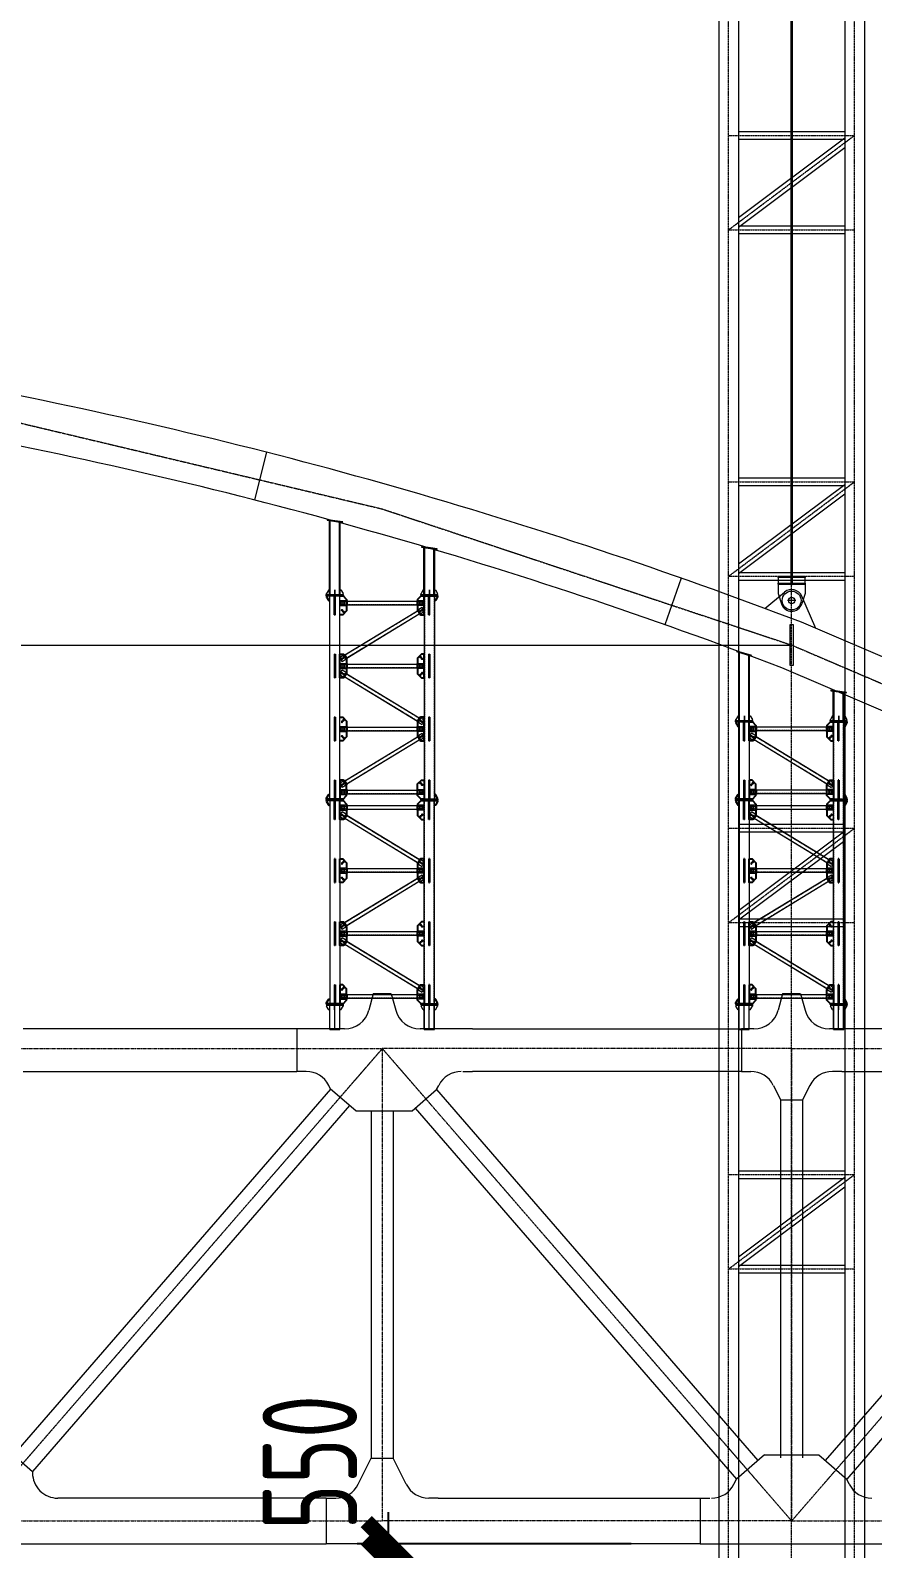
# Model space of a CAD drawing. Extents: x -2876908 to 633791, y -1383861 to 872234.
# Drawn here: x -725996 to -699248, y 749014 to 797226 of the extents above; entities that cross this region are included whole.
import ezdxf

# ---------------------------------------------------------------- set-up
doc = ezdxf.new("R2010")
doc.units = 0
doc.header["$LTSCALE"] = 5
doc.header["$MEASUREMENT"] = 0
for name, pattern in [('ACAD_ISO10W100', [18, 12, -3, 0, -3]), ('CENTER', [2, 1.25, -0.25, 0.25, -0.25]), ('DASHED', [0.75, 0.5, -0.25])]:
    doc.linetypes.add(name, pattern=pattern)
doc.layers.get('0').update_dxf_attribs({"linetype": 'CONTINUOUS', "lineweight": 25})
doc.layers.get('DEFPOINTS').update_dxf_attribs({"color": 35, "linetype": 'CONTINUOUS', "lineweight": 13})
for name, color, linetype, lineweight in [('2细实线', 5, 'CONTINUOUS', 18), ('3中心线', 6, 'CENTER', 18), ('5标注', 3, 'CONTINUOUS', 15), ('7边界线', 8, 'CONTINUOUS', 15), ('8轮廓线', 4, 'CONTINUOUS', 15), ('DIM', 3, 'CONTINUOUS', 0), ('STGJ_BOLT_THIN', 9, 'CONTINUOUS', 0), ('STXT_XG_END_THIN', 2, 'CONTINUOUS', 0), ('STXT_XG_THIN', 2, 'CONTINUOUS', 0), ('STXT_XG_TNDSH', 6, 'DASHED', 0)]:
    doc.layers.add(name, color=color, linetype=linetype, lineweight=lineweight)
doc.layers.add('M_Prof', color=2, linetype='CONTINUOUS')
doc.layers.add('M_Profx', color=2, linetype='CONTINUOUS')
doc.styles.add('TSSD_Dimension', font='tssdeng.shx', dxfattribs={"width": 0.7, "bigfont": 'hztxt.shx'})
doc.dimstyles.new('TSSD_100_100', dxfattribs={"dimtxt": 300, "dimasz": 100, "dimexe": 100, "dimexo": 250, "dimgap": 100, "dimtad": 1, "dimdec": 0, "dimzin": 0, "dimdsep": 46, "dimtxsty": 'TSSD_Dimension', "dimblk": 'ARCHTICK', "dimblk1": 'ARCHTICK', "dimblk2": 'ARCHTICK', "dimcen": 0, "dimdle": 100, "dimclrt": 7, "dimadec": 0, "dimazin": 0, "dimtfac": 1, "dimtdec": 0, "dimtix": 1, "dimtmove": 2, "dimatfit": 3, "dimfxl": 1, "dimtolj": 1, "dimtzin": 0, "dimarcsym": 0})

# ---------------------------------------------------------------- blocks, each defined once
blk = doc.blocks.new('f234w2')
at = {"layer": '3中心线'}
for p, q in [((-40296, 1526), (-53296, -13474)), ((-53296, 1526), (-40296, 1526)), ((-40296, 1526), (-27296, -13474)), ((-27296, 1526), (-40296, 1526)), ((-40296, 1526), (-40296, -13474)), ((-14296, 1526), (-27296, -13474)), ((-27296, 1526), (-14296, 1526)), ((-27296, 1526), (-27296, -13474)), ((-53296, -13474), (-40296, -13474)), ((-27296, -13474), (-40296, -13474)), ((-27296, -13474), (-14296, -13474))]:
    blk.add_line(p, q, dxfattribs=at)
at = {"layer": '7边界线'}
for p, q in [((-40581, 3265), (-40723, 2741)), ((-40012, 3265), (-40581, 3265)), ((-40012, 3265), (-39870, 2741)), ((-27581, 3265), (-27723, 2741)), ((-27012, 3265), (-27581, 3265)), ((-27012, 3265), (-26870, 2741)), ((-43011, 2150), (-51700, 2150)), ((-41495, 2150), (-43011, 2150)), ((-43011, 2150), (-43011, 800)), ((-37434, 2150), (-39098, 2150)), ((-37434, 2150), (-28893, 2150)), ((-28495, 2150), (-28893, 2150)), ((-28893, 2150), (-28893, 800)), ((-25700, 2150), (-26098, 2150)), ((-17159, 2150), (-25700, 2150)), ((-51700, 800), (-43011, 800)), ((-42711, 800), (-43011, 800)), ((-37734, 800), (-37434, 800)), ((-28893, 800), (-37434, 800)), ((-28893, 800), (-28593, 800)), ((-25700, 800), (-26000, 800)), ((-25700, 800), (-17159, 800)), ((-41938, 242), (-52008, -11376)), ((-41938, 242), (-41996, 358)), ((-41140, -449), (-41938, 242)), ((-39344, -449), (-38571, 222)), ((-38571, 222), (-38503, 358)), ((-38571, 222), (-28365, -11554)), ((-27877, 358), (-27646, -104)), ((-26716, 358), (-26946, -104)), ((-16022, 222), (-26228, -11554)), ((-41334, -281), (-51403, -11900)), ((-41140, -449), (-39344, -449)), ((-40646, -449), (-40646, -11481)), ((-39946, -449), (-39946, -11481)), ((-39251, -368), (-29045, -12143)), ((-27646, -104), (-27646, -11473)), ((-27646, -104), (-26946, -104)), ((-26946, -104), (-26946, -11473)), ((-15342, -368), (-25548, -12143)), ((-52008, -11376), (-51403, -11900)), ((-41060, -12308), (-40646, -11481)), ((-40646, -11481), (-39946, -11481)), ((-39533, -12308), (-39946, -11481)), ((-28160, -11376), (-29045, -12143)), ((-28160, -11376), (-26433, -11376)), ((-26433, -11376), (-25548, -12143)), ((-51403, -11900), (-51403, -11950)), ((-29127, -12308), (-29045, -12143)), ((-25466, -12308), (-25548, -12143)), ((-50303, -12750), (-50603, -12750)), ((-42075, -12750), (-50303, -12750)), ((-42075, -12750), (-41775, -12750)), ((-42075, -12750), (-42075, -14198)), ((-38518, -12750), (-38818, -12750)), ((-38518, -12750), (-30196, -12750)), ((-30196, -12750), (-29896, -12750)), ((-30196, -12750), (-30196, -14198)), ((-56290, -14198), (-42075, -14198)), ((-30196, -14198), (-42075, -14198)), ((-30196, -14198), (-16075, -14198))]:
    blk.add_line(p, q, dxfattribs=at)
for centre, start, end in [((-41495, 2950), 270, 344.8249), ((-39098, 2950), 195.1751, 270), ((-28495, 2950), 270, 344.8249), ((-26098, 2950), 195.1751, 270), ((-42711, 0), 26.5651, 90), ((-37787, 0), 90, 153.4349), ((-28593, 0), 26.5651, 90), ((-26000, 0), 90, 153.4349), ((-50603, -11950), 180, 270.0017), ((-41775, -11950), 270, 333.4349), ((-38818, -11950), 206.5651, 270), ((-29843, -11950), 270, 333.4349), ((-24750, -11950), 206.5651, 270)]:
    blk.add_arc(centre, 800, start, end, dxfattribs=at)
blk = doc.blocks.new('立面图')
at = {"layer": '3中心线'}
blk.add_lwpolyline([(-179581, 934), (-170127, 5872), (-157127, 11428), (-144127, 15749), (-131127, 18835), (-118127, 20687), (-105127, 21305), (-92127, 20687), (-79127, 18835), (-66127, 15749), (-53127, 11428), (-40127, 5872), (-30673, 934)], dxfattribs=at)
at = {"layer": '7边界线', "ltscale": 0.1}
for p, q in [((-69798, 17548), (-70186, 16035)), ((-56633, 13551), (-57155, 12074)), ((-39789, 6583), (-52817, 12150)), ((-40436, 5150), (-53436, 10705))]:
    blk.add_line(p, q, dxfattribs=at)
for centre, radius, start, end in [((-108395, -133281), 155689, 69.08517, 79.10948), ((-108017, -131849), 152646, 69.04906, 79.14596)]:
    blk.add_arc(centre, radius, start, end, dxfattribs=at)
at = {"layer": '5标注'}
blk.add_blockref('f234w2', (-25830, -2913), dxfattribs=at)
blk = doc.blocks.new('63.5m')
at = {"layer": '3中心线', "ltscale": 0.05}
for p, q in [((-3685, -21653), (-3685, 37916)), ((-1685, -20396), (-1685, 37916)), ((315, -21653), (315, 37916)), ((-3685, 24877), (315, 24877)), ((-3685, 21877), (315, 24877)), ((-3685, 21877), (315, 21877)), ((-3685, 13877), (315, 13877)), ((-3685, 10877), (315, 13877)), ((-3685, 10877), (315, 10877)), ((-3685, 2877), (315, 2877)), ((-3685, -123), (315, 2877)), ((-3685, -123), (315, -123)), ((-3685, -11122), (315, -8123)), ((-3685, -8123), (315, -8123)), ((-3685, -11122), (315, -11122))]:
    blk.add_line(p, q, dxfattribs=at)
at = {"layer": '8轮廓线'}
for p, q in [((-4000, 37836), (-4000, -20396)), ((-3370, 37836), (-3370, -20396)), ((0, 37836), (0, -20396)), ((630, 37836), (630, -20396))]:
    blk.add_line(p, q, dxfattribs=at)
at = {"layer": '8轮廓线', "ltscale": 0.05}
for p, q in [((-3370, 25000), (0, 25000)), ((-3370, 22267), (0, 24794)), ((-3370, 24755), (0, 24755)), ((-3370, 21961), (0, 24488)), ((-3370, 22000), (0, 22000)), ((-3370, 21755), (0, 21755)), ((-3370, 14000), (0, 14000)), ((-3370, 11267), (0, 13794)), ((-3370, 13755), (0, 13755)), ((-3370, 10961), (0, 13488)), ((-3370, 11000), (0, 11000)), ((-3370, 10755), (0, 10755)), ((-3370, 3000), (0, 3000)), ((-3370, 267), (0, 2794)), ((-3370, 2755), (0, 2755)), ((-3370, -39), (0, 2488)), ((-3370, 0), (0, 0)), ((-3370, -245), (0, -245)), ((-3370, -8000), (0, -8000)), ((-3370, -10733), (0, -8206)), ((-3370, -8245), (0, -8245)), ((-3370, -11039), (0, -8512)), ((-3370, -11000), (0, -11000)), ((-3370, -11245), (0, -11245))]:
    blk.add_line(p, q, dxfattribs=at)
blk = doc.blocks.new('孔')
blk.add_circle((22022, 20887), 13.3)
at = {"layer": 'STGJ_BOLT_THIN'}
for p, q in [((21992, 20887), (22052, 20887)), ((22022, 20917), (22022, 20857))]:
    blk.add_line(p, q, dxfattribs=at)
blk = doc.blocks.new('6.5M11')
at = {"color": 5}
for p, q in [((128499, 27955), (128499, 28558)), ((128519, 27955), (128519, 28558)), ((128519, 27955), (128499, 27955)), ((128499, 24701), (128499, 23955)), ((128499, 24701), (128519, 24701)), ((128519, 24701), (128519, 23955)), ((128519, 23955), (128499, 23955))]:
    blk.add_line(p, q, dxfattribs=at)
for p, q in [((128499, 28377), (128519, 28377)), ((128499, 28350), (128519, 28350)), ((128499, 28307), (128519, 28307)), ((128499, 28280), (128519, 28280)), ((128499, 28114), (128519, 28114)), ((128499, 28088), (128519, 28088)), ((128499, 28078), (128519, 28078)), ((128499, 28051), (128519, 28051)), ((128499, 26605), (128519, 26605)), ((128499, 26579), (128519, 26579)), ((128499, 26569), (128519, 26569)), ((128499, 26543), (128519, 26543)), ((128499, 26377), (128519, 26377)), ((128499, 26350), (128519, 26350)), ((128499, 26307), (128519, 26307)), ((128499, 26280), (128519, 26280)), ((128499, 26101), (128519, 26101)), ((128499, 26065), (128519, 26065)), ((128519, 24605), (128499, 24605)), ((128519, 24579), (128499, 24579)), ((128519, 24569), (128499, 24569)), ((128519, 24543), (128499, 24543)), ((128519, 24377), (128499, 24377)), ((128519, 24350), (128499, 24350)), ((128519, 24307), (128499, 24307)), ((128519, 24280), (128499, 24280)), ((128519, 24101), (128499, 24101)), ((128519, 24065), (128499, 24065)), ((128519, 22605), (128499, 22605)), ((128519, 22579), (128499, 22579)), ((128519, 22569), (128499, 22569)), ((128519, 22543), (128499, 22543)), ((128519, 22377), (128499, 22377)), ((128519, 22350), (128499, 22350)), ((128519, 22307), (128499, 22307)), ((128519, 22280), (128499, 22280))]:
    blk.add_line(p, q)
at = {"color": 241}
for p, q in [((128499, 26701), (128499, 25955)), ((128519, 26701), (128499, 26701)), ((128519, 26701), (128519, 25955)), ((128499, 25955), (128519, 25955)), ((128499, 22701), (128499, 22093)), ((128499, 22701), (128519, 22701)), ((128519, 22701), (128519, 22093))]:
    blk.add_line(p, q, dxfattribs=at)
at = {"color": 6}
for points in [[(128247, 28578), (128772, 28578), (128772, 28558), (128247, 28558)], [(128247, 22078), (128772, 22078), (128772, 22098), (128247, 22098)]]:
    blk.add_lwpolyline(points, close=True, dxfattribs=at)
for points in [[(128247, 28558), (128247, 28528), (128317, 28408), (128347, 28408)], [(128247, 28558), (128247, 28528), (128317, 28408), (128347, 28408)], [(128247, 22098), (128247, 22128), (128317, 22248), (128347, 22248)], [(128247, 22098), (128247, 22128), (128317, 22248), (128347, 22248)]]:
    blk.add_lwpolyline(points, dxfattribs=at)
at = {"color": 241}
for points in [[(128672, 28558), (128772, 28558), (128882, 28438), (128882, 28109), (128789, 27955), (128672, 27955), (128672, 28558)], [(128672, 24701), (128789, 24701), (128882, 24548), (128882, 24109), (128789, 23955), (128672, 23955), (128672, 24701)]]:
    blk.add_lwpolyline(points, dxfattribs=at)
at = {"color": 5}
for points in [[(128672, 26701), (128761, 26701), (128882, 26580), (128882, 26077), (128761, 25955), (128672, 25955), (128672, 26701)], [(128672, 22701), (128672, 22098), (128772, 22098), (128882, 22218), (128882, 22580), (128761, 22701), (128672, 22701)]]:
    blk.add_lwpolyline(points, dxfattribs=at)
at = {"layer": 'STXT_XG_END_THIN'}
for p, q in [((128347, 28558), (128672, 28558)), ((128347, 22098), (128672, 22098))]:
    blk.add_line(p, q, dxfattribs=at)
at = {"layer": 'STXT_XG_THIN', "color": 2}
for p, q in [((128347, 28558), (128347, 22098)), ((128672, 28558), (128672, 22098))]:
    blk.add_line(p, q, dxfattribs=at)
at = {"layer": 'STXT_XG_TNDSH', "color": 2}
for p, q in [((128355, 28558), (128355, 22098)), ((128664, 28558), (128664, 22098))]:
    blk.add_line(p, q, dxfattribs=at)
for p in [(106715, 7476), (106715, 7406), (106715, 7213), (106775, 7177), (106785, 7476), (106785, 7406), (106715, 5476), (106715, 5406), (106715, 5213), (106765, 5164), (106785, 5476), (106785, 5406), (106715, 3476), (106715, 3406), (106715, 3213), (106785, 3476), (106785, 3406), (106775, 3177)]:
    blk.add_blockref('孔', p)
at = {"xscale": -1, "rotation": 180}
for p in [(106715, 47443), (106765, 47493), (106715, 47251), (106715, 47181), (106785, 47251), (106785, 47181), (106775, 45480), (106715, 45443), (106715, 43443), (106715, 43251), (106715, 43181), (106765, 43493), (106785, 43251), (106785, 43181)]:
    blk.add_blockref('孔', p, dxfattribs=at)
blk = doc.blocks.new('6.5M222')
at = {"color": 241}
for p, q in [((130499, 27955), (130499, 28558)), ((130519, 27955), (130519, 28558)), ((130519, 27955), (130499, 27955)), ((130499, 24701), (130499, 23955)), ((130499, 24701), (130519, 24701)), ((130519, 24701), (130519, 23955)), ((130519, 23955), (130499, 23955))]:
    blk.add_line(p, q, dxfattribs=at)
for p, q in [((130499, 28377), (130519, 28377)), ((130499, 28350), (130519, 28350)), ((130499, 28307), (130519, 28307)), ((130499, 28280), (130519, 28280)), ((130499, 28114), (130519, 28114)), ((130499, 28088), (130519, 28088)), ((130499, 28078), (130519, 28078)), ((130499, 28051), (130519, 28051)), ((130499, 26605), (130519, 26605)), ((130499, 26579), (130519, 26579)), ((130499, 26569), (130519, 26569)), ((130499, 26543), (130519, 26543)), ((130499, 26377), (130519, 26377)), ((130499, 26350), (130519, 26350)), ((130499, 26307), (130519, 26307)), ((130499, 26280), (130519, 26280)), ((130499, 26101), (130519, 26101)), ((130499, 26065), (130519, 26065)), ((130519, 24605), (130499, 24605)), ((130519, 24579), (130499, 24579)), ((130519, 24569), (130499, 24569)), ((130519, 24543), (130499, 24543)), ((130519, 24377), (130499, 24377)), ((130519, 24350), (130499, 24350)), ((130519, 24307), (130499, 24307)), ((130519, 24280), (130499, 24280)), ((130519, 24101), (130499, 24101)), ((130519, 24065), (130499, 24065)), ((130499, 22605), (130519, 22605)), ((130499, 22579), (130519, 22579)), ((130499, 22569), (130519, 22569)), ((130499, 22543), (130519, 22543)), ((130499, 22377), (130519, 22377)), ((130499, 22350), (130519, 22350)), ((130499, 22307), (130519, 22307)), ((130499, 22280), (130519, 22280))]:
    blk.add_line(p, q)
at = {"color": 5}
for p, q in [((130499, 26701), (130499, 25955)), ((130519, 26701), (130499, 26701)), ((130519, 26701), (130519, 25955)), ((130499, 25955), (130519, 25955)), ((130499, 22701), (130499, 22098)), ((130519, 22701), (130499, 22701)), ((130519, 22701), (130519, 22098))]:
    blk.add_line(p, q, dxfattribs=at)
for points in [[(130347, 28558), (130247, 28558), (130137, 28438), (130137, 28077), (130258, 27955), (130347, 27955)], [(130347, 24701), (130258, 24701), (130137, 24580), (130137, 24077), (130258, 23955), (130347, 23955)]]:
    blk.add_lwpolyline(points, dxfattribs=at)
at = {"color": 6}
for points in [[(130772, 28578), (130247, 28578), (130247, 28558), (130772, 28558)], [(130772, 22078), (130247, 22078), (130247, 22098), (130772, 22098)]]:
    blk.add_lwpolyline(points, close=True, dxfattribs=at)
for points in [[(130772, 28558), (130772, 28528), (130702, 28408), (130672, 28408)], [(130772, 28558), (130772, 28528), (130702, 28408), (130672, 28408)], [(130772, 22098), (130772, 22128), (130702, 22248), (130672, 22248)], [(130772, 22098), (130772, 22128), (130702, 22248), (130672, 22248)]]:
    blk.add_lwpolyline(points, dxfattribs=at)
at = {"color": 241}
for points in [[(130347, 26701), (130230, 26701), (130137, 26548), (130137, 26109), (130230, 25955), (130347, 25955), (130347, 26701)], [(130347, 22701), (130347, 22098), (130247, 22098), (130137, 22218), (130137, 22548), (130230, 22701), (130347, 22701)]]:
    blk.add_lwpolyline(points, dxfattribs=at)
at = {"layer": 'STXT_XG_END_THIN'}
for p, q in [((130672, 28558), (130347, 28558)), ((130672, 22098), (130347, 22098))]:
    blk.add_line(p, q, dxfattribs=at)
at = {"layer": 'STXT_XG_THIN', "color": 2}
for p, q in [((130347, 22098), (130347, 28558)), ((130672, 22098), (130672, 28558))]:
    blk.add_line(p, q, dxfattribs=at)
at = {"layer": 'STXT_XG_TNDSH', "color": 2}
for p, q in [((130355, 22098), (130355, 28558)), ((130664, 22098), (130664, 28558))]:
    blk.add_line(p, q, dxfattribs=at)
at = {"xscale": -1}
for p in [(152234, 7476), (152234, 7406), (152254, 7164), (152304, 7476), (152304, 7406), (152304, 7213), (152234, 5476), (152234, 5406), (152244, 5177), (152304, 5476), (152304, 5406), (152304, 5213), (152234, 3476), (152234, 3406), (152304, 3476), (152304, 3406), (152304, 3213), (152254, 3164)]:
    blk.add_blockref('孔', p, dxfattribs=at)
at = {"rotation": 180}
for p in [(152244, 47480), (152304, 47443), (152254, 45493), (152304, 45443), (152234, 43251), (152234, 43181), (152244, 43480), (152304, 43443), (152304, 43251), (152304, 43181)]:
    blk.add_blockref('孔', p, dxfattribs=at)
blk = doc.blocks.new('sahdlfhaskfhkjs')
at = {"layer": 'STXT_XG_END_THIN', "color": 3}
for p, q in [((11556664, 547825), (11556664, 547665)), ((11559299, 547665), (11559299, 547825)), ((11556664, 547665), (11556874, 547665)), ((11556664, 545825), (11556664, 545665)), ((11559299, 545665), (11559299, 545825)), ((11556664, 545665), (11556874, 545665)), ((11556664, 543825), (11556664, 543665)), ((11556664, 543665), (11556874, 543665)), ((11559299, 543665), (11559299, 543825)), ((11556664, 541825), (11556664, 541665)), ((11556664, 541665), (11556874, 541665)), ((11559299, 541665), (11559299, 541825))]:
    blk.add_line(p, q, dxfattribs=at)
at = {"layer": 'STXT_XG_THIN', "color": 3}
for p, q in [((11556874, 547825), (11556664, 547825)), ((11556864, 547825), (11556864, 547665)), ((11556874, 547825), (11556874, 547665)), ((11559089, 547802), (11556874, 547802)), ((11559089, 547825), (11559089, 547665)), ((11559299, 547825), (11559089, 547825)), ((11559099, 547825), (11559099, 547665)), ((11559089, 547688), (11556874, 547688)), ((11559299, 547665), (11559089, 547665)), ((11556874, 545825), (11556664, 545825)), ((11556864, 545825), (11556864, 545665)), ((11556874, 545825), (11556874, 545665)), ((11559089, 545802), (11556874, 545802)), ((11559089, 545825), (11559089, 545665)), ((11559299, 545825), (11559089, 545825)), ((11559099, 545825), (11559099, 545665)), ((11559089, 545688), (11556874, 545688)), ((11559299, 545665), (11559089, 545665)), ((11556874, 543825), (11556664, 543825)), ((11556864, 543825), (11556864, 543665)), ((11556874, 543825), (11556874, 543665)), ((11559089, 543802), (11556874, 543802)), ((11559089, 543688), (11556874, 543688)), ((11559089, 543825), (11559089, 543665)), ((11559299, 543825), (11559089, 543825)), ((11559299, 543665), (11559089, 543665)), ((11559099, 543825), (11559099, 543665)), ((11556874, 541825), (11556664, 541825)), ((11556864, 541825), (11556864, 541665)), ((11556874, 541825), (11556874, 541665)), ((11559089, 541802), (11556874, 541802)), ((11559089, 541688), (11556874, 541688)), ((11559089, 541825), (11559089, 541665)), ((11559299, 541825), (11559089, 541825)), ((11559299, 541665), (11559089, 541665)), ((11559099, 541825), (11559099, 541665))]:
    blk.add_line(p, q, dxfattribs=at)
at = {"layer": 'STXT_XG_THIN', "color": 241}
for p, q in [((11556664, 547530), (11556712, 547609)), ((11556664, 547530), (11556664, 547451)), ((11556664, 547451), (11556787, 547377)), ((11556870, 547513), (11556712, 547609)), ((11556862, 547519), (11556779, 547382)), ((11556870, 547513), (11556787, 547377)), ((11559105, 545997), (11556799, 547396)), ((11559164, 546094), (11556858, 547494)), ((11559176, 546114), (11559093, 545977)), ((11559093, 545977), (11559251, 545881)), ((11559184, 546108), (11559101, 545972)), ((11559299, 546039), (11559176, 546114)), ((11559299, 545960), (11559251, 545881)), ((11559299, 545960), (11559299, 546039)), ((11559105, 545494), (11556799, 544094)), ((11559164, 545396), (11556858, 543997)), ((11559093, 545513), (11559251, 545609)), ((11559176, 545377), (11559093, 545513)), ((11559184, 545382), (11559101, 545519)), ((11559299, 545451), (11559176, 545377)), ((11559299, 545530), (11559251, 545609)), ((11559299, 545530), (11559299, 545451)), ((11556664, 544039), (11556787, 544114)), ((11556664, 543960), (11556664, 544039)), ((11556664, 543960), (11556712, 543881)), ((11556870, 543977), (11556712, 543881)), ((11556862, 543972), (11556779, 544108)), ((11556870, 543977), (11556787, 544114)), ((11556664, 543530), (11556712, 543609)), ((11556664, 543530), (11556664, 543451)), ((11556664, 543451), (11556787, 543377)), ((11556870, 543513), (11556712, 543609)), ((11556862, 543519), (11556779, 543382)), ((11556870, 543513), (11556787, 543377)), ((11559105, 541997), (11556799, 543396)), ((11559164, 542094), (11556858, 543494)), ((11559176, 542114), (11559093, 541977)), ((11559093, 541977), (11559251, 541881)), ((11559184, 542108), (11559101, 541972)), ((11559299, 542039), (11559176, 542114)), ((11559299, 541960), (11559251, 541881)), ((11559299, 541960), (11559299, 542039))]:
    blk.add_line(p, q, dxfattribs=at)
at = {"layer": 'STXT_XG_TNDSH', "color": 3}
for p, q in [((11559089, 547798), (11556874, 547798)), ((11559089, 547692), (11556874, 547692)), ((11559089, 545798), (11556874, 545798)), ((11559089, 545692), (11556874, 545692)), ((11559089, 543798), (11556874, 543798)), ((11559089, 543692), (11556874, 543692)), ((11559089, 541798), (11556874, 541798)), ((11559089, 541692), (11556874, 541692))]:
    blk.add_line(p, q, dxfattribs=at)
at = {"layer": 'STXT_XG_TNDSH', "color": 241}
for p, q in [((11559107, 546000), (11556801, 547400)), ((11559162, 546091), (11556856, 547490)), ((11559107, 545490), (11556801, 544091)), ((11559162, 545400), (11556856, 544000)), ((11559107, 542000), (11556801, 543400)), ((11559162, 542091), (11556856, 543490))]:
    blk.add_line(p, q, dxfattribs=at)
for name, p in [('6.5M11', (11427972, 519417)), ('6.5M222', (11428972, 519417))]:
    blk.add_blockref(name, p)
blk = doc.blocks.new('hslhfkdjsdkjf')
at = {"color": 6}
for p, q in [((10440927, 1364081), (10440927, 1364061)), ((10441452, 1364081), (10441452, 1364061))]:
    blk.add_line(p, q, dxfattribs=at)
blk.add_line((10441026, 1363281), (10441352, 1363281))
at = {"layer": 'DIM', "color": 6}
for p, q in [((10440927, 1364081), (10441452, 1364081)), ((10440927, 1364061), (10441452, 1364061)), ((10440927, 1364061), (10440927, 1364030)), ((10440997, 1363910), (10440927, 1364030)), ((10441184, 1363910), (10441184, 1364061)), ((10441194, 1363910), (10441194, 1364061)), ((10441382, 1363910), (10441452, 1364030)), ((10441452, 1364061), (10441452, 1364030)), ((10440997, 1363910), (10441026, 1363910)), ((10441184, 1363910), (10441194, 1363910)), ((10441382, 1363910), (10441352, 1363910))]:
    blk.add_line(p, q, dxfattribs=at)
at = {"layer": 'DIM', "color": 2}
for p, q in [((10441026, 1363281), (10441026, 1364061)), ((10441034, 1363281), (10441034, 1364061)), ((10441344, 1363281), (10441344, 1364061)), ((10441352, 1363281), (10441352, 1364061))]:
    blk.add_line(p, q, dxfattribs=at)
at = {"layer": 'DIM', "color": 1, "linetype": 'ACAD_ISO10W100', "ltscale": 0.02}
blk.add_line((10441189, 1363281), (10441189, 1364081), dxfattribs=at)
blk = doc.blocks.new('hsldhflksfdjl')
at = {"color": 5}
for p, q in [((11524943, 547792), (11524943, 548395)), ((11524963, 547792), (11524963, 548395)), ((11524943, 547792), (11524963, 547792)), ((11527943, 546538), (11527943, 545935)), ((11527963, 546538), (11527943, 546538)), ((11527963, 546538), (11527963, 545935))]:
    blk.add_line(p, q, dxfattribs=at)
for p, q in [((11524963, 548213), (11524943, 548213)), ((11524963, 548186), (11524943, 548186)), ((11527943, 548213), (11527963, 548213)), ((11527943, 548186), (11527963, 548186)), ((11524963, 548143), (11524943, 548143)), ((11524963, 548116), (11524943, 548116)), ((11524963, 547950), (11524943, 547950)), ((11524963, 547924), (11524943, 547924)), ((11524963, 547914), (11524943, 547914)), ((11524963, 547887), (11524943, 547887)), ((11527943, 548143), (11527963, 548143)), ((11527943, 548116), (11527963, 548116)), ((11527943, 547950), (11527963, 547950)), ((11527943, 547924), (11527963, 547924)), ((11527943, 547914), (11527963, 547914)), ((11527943, 547887), (11527963, 547887)), ((11524963, 546442), (11524943, 546442)), ((11524963, 546415), (11524943, 546415)), ((11524963, 546405), (11524943, 546405)), ((11524963, 546379), (11524943, 546379)), ((11527943, 546442), (11527963, 546442)), ((11527943, 546415), (11527963, 546415)), ((11527943, 546405), (11527963, 546405)), ((11527943, 546379), (11527963, 546379)), ((11524963, 546213), (11524943, 546213)), ((11524963, 546186), (11524943, 546186)), ((11524963, 546143), (11524943, 546143)), ((11524963, 546116), (11524943, 546116)), ((11527943, 546213), (11527963, 546213)), ((11527943, 546186), (11527963, 546186)), ((11527943, 546143), (11527963, 546143)), ((11527943, 546116), (11527963, 546116))]:
    blk.add_line(p, q)
at = {"color": 241}
for p, q in [((11527943, 547792), (11527943, 548395)), ((11527963, 547792), (11527963, 548395)), ((11527963, 547792), (11527943, 547792)), ((11524943, 546538), (11524943, 545935)), ((11524943, 546538), (11524963, 546538)), ((11524963, 546538), (11524963, 545935))]:
    blk.add_line(p, q, dxfattribs=at)
at = {"color": 6}
for points in [[(11524691, 548415), (11525216, 548415), (11525216, 548395), (11524691, 548395)], [(11528216, 548415), (11527691, 548415), (11527691, 548395), (11528216, 548395)], [(11524691, 545915), (11525216, 545915), (11525216, 545935), (11524691, 545935)], [(11528216, 545915), (11527691, 545915), (11527691, 545935), (11528216, 545935)]]:
    blk.add_lwpolyline(points, close=True, dxfattribs=at)
for points in [[(11524691, 548395), (11524691, 548365), (11524761, 548245), (11524791, 548245)], [(11524691, 548395), (11524691, 548365), (11524761, 548245), (11524791, 548245)], [(11528216, 548395), (11528216, 548365), (11528146, 548245), (11528116, 548245)], [(11528216, 548395), (11528216, 548365), (11528146, 548245), (11528116, 548245)], [(11524691, 545935), (11524691, 545965), (11524761, 546085), (11524791, 546085)], [(11524691, 545935), (11524691, 545965), (11524761, 546085), (11524791, 546085)], [(11528216, 545935), (11528216, 545965), (11528146, 546085), (11528116, 546085)], [(11528216, 545935), (11528216, 545965), (11528146, 546085), (11528116, 546085)]]:
    blk.add_lwpolyline(points, dxfattribs=at)
at = {"color": 241}
for points in [[(11525116, 547792), (11525116, 548395), (11525216, 548395), (11525326, 548275), (11525326, 547945), (11525233, 547792), (11525116, 547792)], [(11527791, 546538), (11527791, 545935), (11527691, 545935), (11527580, 546055), (11527580, 546384), (11527674, 546538), (11527791, 546538)]]:
    blk.add_lwpolyline(points, dxfattribs=at)
at = {"color": 5}
for points in [[(11527791, 547792), (11527791, 548395), (11527691, 548395), (11527580, 548275), (11527580, 547913), (11527701, 547792), (11527791, 547792)], [(11525116, 546538), (11525116, 545935), (11525216, 545935), (11525326, 546055), (11525326, 546416), (11525205, 546538), (11525116, 546538)]]:
    blk.add_lwpolyline(points, dxfattribs=at)
at = {"layer": 'STXT_XG_END_THIN'}
for p, q in [((11524791, 548395), (11525116, 548395)), ((11528116, 548395), (11527791, 548395)), ((11524791, 545935), (11525116, 545935)), ((11528116, 545935), (11527791, 545935))]:
    blk.add_line(p, q, dxfattribs=at)
at = {"layer": 'STXT_XG_END_THIN', "color": 3}
for p, q in [((11525136, 548245), (11525136, 548085)), ((11527771, 548085), (11527771, 548245)), ((11525136, 548085), (11525346, 548085)), ((11525136, 546245), (11525136, 546085)), ((11525136, 546085), (11525346, 546085)), ((11527771, 546085), (11527771, 546245))]:
    blk.add_line(p, q, dxfattribs=at)
at = {"layer": 'STXT_XG_THIN', "color": 2}
for p, q in [((11524791, 548395), (11524791, 545935)), ((11525116, 548395), (11525116, 545935)), ((11527791, 545935), (11527791, 548395)), ((11528116, 545935), (11528116, 548395))]:
    blk.add_line(p, q, dxfattribs=at)
at = {"layer": 'STXT_XG_THIN', "color": 3}
for p, q in [((11525346, 548245), (11525136, 548245)), ((11525336, 548245), (11525336, 548085)), ((11525346, 548245), (11525346, 548085)), ((11527560, 548222), (11525346, 548222)), ((11527560, 548245), (11527560, 548085)), ((11527771, 548245), (11527560, 548245)), ((11527570, 548245), (11527570, 548085)), ((11527560, 548108), (11525346, 548108)), ((11527771, 548085), (11527560, 548085)), ((11525346, 546245), (11525136, 546245)), ((11525336, 546245), (11525336, 546085)), ((11525346, 546245), (11525346, 546085)), ((11527560, 546222), (11525346, 546222)), ((11527560, 546108), (11525346, 546108)), ((11527560, 546245), (11527560, 546085)), ((11527771, 546245), (11527560, 546245)), ((11527771, 546085), (11527560, 546085)), ((11527570, 546245), (11527570, 546085))]:
    blk.add_line(p, q, dxfattribs=at)
at = {"layer": 'STXT_XG_THIN', "color": 241}
for p, q in [((11525136, 547950), (11525184, 548029)), ((11525136, 547950), (11525136, 547871)), ((11525136, 547871), (11525259, 547796)), ((11525342, 547933), (11525184, 548029)), ((11525333, 547938), (11525250, 547801)), ((11525342, 547933), (11525259, 547796)), ((11527576, 546416), (11525271, 547816)), ((11527636, 546514), (11525330, 547913)), ((11527647, 546533), (11527564, 546396)), ((11527564, 546396), (11527723, 546300)), ((11527656, 546528), (11527573, 546391)), ((11527771, 546458), (11527647, 546533)), ((11527771, 546380), (11527723, 546300)), ((11527771, 546380), (11527771, 546458))]:
    blk.add_line(p, q, dxfattribs=at)
at = {"layer": 'STXT_XG_TNDSH', "color": 2}
for p, q in [((11524799, 548395), (11524799, 545935)), ((11525108, 548395), (11525108, 545935)), ((11527799, 545935), (11527799, 548395)), ((11528108, 545935), (11528108, 548395))]:
    blk.add_line(p, q, dxfattribs=at)
at = {"layer": 'STXT_XG_TNDSH', "color": 3}
for p, q in [((11527560, 548218), (11525346, 548218)), ((11527560, 548112), (11525346, 548112)), ((11527560, 546218), (11525346, 546218)), ((11527560, 546112), (11525346, 546112))]:
    blk.add_line(p, q, dxfattribs=at)
at = {"layer": 'STXT_XG_TNDSH', "color": 241}
for p, q in [((11527578, 546419), (11525273, 547819)), ((11527633, 546510), (11525328, 547910))]:
    blk.add_line(p, q, dxfattribs=at)
for p in [(11503159, 527312), (11503229, 527312), (11503159, 527242), (11503159, 527050), (11503219, 527013), (11503229, 527242)]:
    blk.add_blockref('孔', p)
at = {"xscale": -1}
for p in [(11549677, 527312), (11549747, 527312), (11549677, 527242), (11549698, 527000), (11549747, 527242), (11549747, 527050)]:
    blk.add_blockref('孔', p, dxfattribs=at)
at = {"xscale": -1, "rotation": 180}
for p in [(11503159, 567280), (11503208, 567329), (11503159, 567087), (11503159, 567017), (11503229, 567087), (11503229, 567017)]:
    blk.add_blockref('孔', p, dxfattribs=at)
at = {"rotation": 180}
for p in [(11549688, 567316), (11549747, 567280), (11549677, 567087), (11549677, 567017), (11549747, 567087), (11549747, 567017)]:
    blk.add_blockref('孔', p, dxfattribs=at)
blk = doc.blocks.new('tisheng')
at = {"layer": '2细实线'}
for p, q in [((-446, -22100), (-446, -22430)), ((0, -22156), (-32, -22156)), ((414, -22100), (414, -22430)), ((-446, -22430), (-339, -22756)), ((414, -22430), (307, -22756)), ((-104016, -24063), (-16, -24063))]:
    blk.add_line(p, q, dxfattribs=at)
at = {"layer": '2细实线', "ltscale": 60}
for p, q in [((-867, -22905), (-240, -22382)), ((-16, -22781), (-16, -22520)), ((753, -23540), (305, -22511))]:
    blk.add_line(p, q, dxfattribs=at)
at = {"layer": '2细实线'}
blk.add_lwpolyline([(-32, -22156), (-32, 13061), (0, 13061), (0, -22156)], dxfattribs=at)
for points in [[(414, -21916), (-446, -21916), (-446, -21886), (414, -21886)], [(414, -21886), (-446, -21886), (-446, -22130), (414, -22130)], [(414, -22130), (-446, -22130), (-446, -22100), (414, -22100)], [(-66, -23413), (34, -23413), (34, -24713), (-66, -24713)]]:
    blk.add_lwpolyline(points, close=True, dxfattribs=at)
at = {"layer": '2细实线', "ltscale": 60}
for radius in [300, 100]:
    blk.add_circle((-16, -22650), radius, dxfattribs=at)
at = {"layer": '2细实线'}
for radius in [300, 100]:
    blk.add_circle((-16, -22650), radius, dxfattribs=at)
at = {"layer": '2细实线', "ltscale": 60}
blk.add_arc((-16, -22650), 350, 23.5346, 129.8545, dxfattribs=at)
at = {"layer": '2细实线'}
blk.add_arc((-16, -22650), 340, 198.1624, 341.8377, dxfattribs=at)
at = {"layer": '3中心线', "ltscale": 60}
blk.add_line((115, -22650), (-147, -22650), dxfattribs=at)
blk = doc.blocks.new('_ArchTick')
at = {"color": 0, "linetype": 'ByBlock', "const_width": 0.5}
blk.add_lwpolyline([(-0.707, -0.707), (0.707, 0.707)], dxfattribs=at)
blk = doc.blocks.new('*D1793')
at = {"layer": 'DEFPOINTS', "color": 0, "transparency": 16777216}
for p in [(-714623, 749169), (-704421, 749169), (-704421, 748619)]:
    blk.add_point(p, dxfattribs=at)
at = {"layer": 'DIM', "color": 0, "lineweight": -2, "transparency": 16777216}
for p, q in [((-714623, 749169), (-714623, 750169)), ((-706921, 749169), (-715623, 749169)), ((-714623, 748619), (-714623, 749169)), ((-714623, 748619), (-714623, 747619))]:
    blk.add_line(p, q, dxfattribs=at)
at = {"layer": 'DIM', "color": 0, "linetype": 'ByBlock', "lineweight": -2, "transparency": 16777216}
blk.add_line((-706921, 748619), (-715623, 748619), dxfattribs=at)
at = {"layer": 'DIM', "color": 0, "lineweight": -2, "transparency": 16777216, "xscale": 1000, "yscale": 1000, "zscale": 1000}
for p, rotation in [((-714623, 749169), 270), ((-714623, 748619), 90)]:
    blk.add_blockref('_ArchTick', p, dxfattribs=dict(at, rotation=rotation))
at = {"layer": 'DIM', "color": 7, "transparency": 16777216, "insert": (-717123, 751750), "char_height": 3000, "attachment_point": 5, "rotation": 90, "style": 'TSSD_Dimension'}
blk.add_mtext('\\A1;550', dxfattribs=at)
blk = doc.blocks.new('*D1794')
at = {"layer": 'DEFPOINTS', "color": 0, "transparency": 16777216}
for p in [(-714623, 748619), (-704421, 748619), (-704421, 726919)]:
    blk.add_point(p, dxfattribs=at)
at = {"layer": 'DIM', "color": 0, "lineweight": -2, "transparency": 16777216}
for p, q in [((-714623, 725919), (-714623, 749619)), ((-706921, 748619), (-715623, 748619))]:
    blk.add_line(p, q, dxfattribs=at)
at = {"layer": 'DIM', "color": 0, "linetype": 'ByBlock', "lineweight": -2, "transparency": 16777216}
blk.add_line((-706921, 726919), (-715623, 726919), dxfattribs=at)
at = {"layer": 'DIM', "color": 0, "lineweight": -2, "transparency": 16777216, "xscale": 1000, "yscale": 1000, "zscale": 1000}
for p, rotation in [((-714623, 748619), 90), ((-714623, 726919), 270)]:
    blk.add_blockref('_ArchTick', p, dxfattribs=dict(at, rotation=rotation))
at = {"layer": 'DIM', "color": 7, "transparency": 16777216, "insert": (-717123, 737769), "char_height": 3000, "attachment_point": 5, "rotation": 90, "style": 'TSSD_Dimension'}
blk.add_mtext('\\A1;21700', dxfattribs=at)

msp = doc.modelspace()

# ---------------------------------------------------------------- linework, layer by layer
for p, q in [((-716590.037, 779293.227), (-716590.037, 779313.227)), ((-716065.037, 779293.227), (-716065.037, 779313.227)), ((-713590.037, 779293.227), (-713590.037, 779313.227)), ((-713065.037, 779293.227), (-713065.037, 779313.227)), ((-703590.037, 775293.227), (-703590.037, 775313.227)), ((-703065.037, 775293.227), (-703065.037, 775313.227)), ((-700590.037, 775293.227), (-700590.037, 775313.227)), ((-700065.037, 775293.227), (-700065.037, 775313.227))]:
    msp.add_line(p, q)
at = {"layer": '7边界线'}
for p, q in [((-716519.537, 779463.227), (-716490.137, 779463.227)), ((-716164.937, 779463.227), (-716135.537, 779463.227)), ((-713519.537, 779463.227), (-713490.137, 779463.227)), ((-713164.937, 779463.227), (-713135.537, 779463.227)), ((-703519.537, 775463.227), (-703490.137, 775463.227)), ((-703164.937, 775463.227), (-703135.537, 775463.227)), ((-700519.537, 775463.227), (-700490.137, 775463.227)), ((-700164.937, 775463.227), (-700135.537, 775463.227))]:
    msp.add_line(p, q, dxfattribs=at)
for points in [[(-716575.583, 781667.958), (-716080.302, 781597.216), (-716077.472, 781617.028), (-716572.754, 781687.769)], [(-713575.583, 780815.309), (-713080.302, 780744.567), (-713077.472, 780764.378), (-713572.754, 780835.12)], [(-703570.448, 777498.707), (-703091.293, 777354.767), (-703085.536, 777373.933), (-703564.69, 777517.873)], [(-700575.583, 776256.098), (-700080.302, 776185.356), (-700077.472, 776205.167), (-700572.754, 776275.909)]]:
    msp.add_lwpolyline(points, close=True, dxfattribs=at)
at = {"layer": 'DIM'}
for p, q in [((-716519.537, 779463.227), (-716590.037, 779343.227)), ((-716590.037, 779313.227), (-716590.037, 779343.227)), ((-716590.037, 779313.227), (-716065.037, 779313.227)), ((-716590.037, 779293.227), (-716065.037, 779293.227)), ((-716332.537, 779463.227), (-716332.537, 779313.227)), ((-716322.537, 779463.227), (-716322.537, 779313.227)), ((-716135.537, 779463.227), (-716065.037, 779343.227)), ((-716065.037, 779313.227), (-716065.037, 779343.227)), ((-713519.537, 779463.227), (-713590.037, 779343.227)), ((-713590.037, 779313.227), (-713590.037, 779343.227)), ((-713590.037, 779313.227), (-713065.037, 779313.227)), ((-713590.037, 779293.227), (-713065.037, 779293.227)), ((-713332.537, 779463.227), (-713332.537, 779313.227)), ((-713322.537, 779463.227), (-713322.537, 779313.227)), ((-713135.537, 779463.227), (-713065.037, 779343.227)), ((-713065.037, 779313.227), (-713065.037, 779343.227)), ((-703519.537, 775463.227), (-703590.037, 775343.227)), ((-703590.037, 775313.227), (-703590.037, 775343.227)), ((-703590.037, 775313.227), (-703065.037, 775313.227)), ((-703590.037, 775293.227), (-703065.037, 775293.227)), ((-703332.537, 775463.227), (-703332.537, 775313.227)), ((-703322.537, 775463.227), (-703322.537, 775313.227)), ((-703135.537, 775463.227), (-703065.037, 775343.227)), ((-703065.037, 775313.227), (-703065.037, 775343.227)), ((-700519.537, 775463.227), (-700590.037, 775343.227)), ((-700590.037, 775313.227), (-700590.037, 775343.227)), ((-700590.037, 775313.227), (-700065.037, 775313.227)), ((-700590.037, 775293.227), (-700065.037, 775293.227)), ((-700332.537, 775463.227), (-700332.537, 775313.227)), ((-700322.537, 775463.227), (-700322.537, 775313.227)), ((-700135.537, 775463.227), (-700065.037, 775343.227)), ((-700065.037, 775313.227), (-700065.037, 775343.227))]:
    msp.add_line(p, q, dxfattribs=at)
at = {"layer": 'M_Prof'}
for p, q in [((-716490.137, 779293.227), (-716490.137, 781655.754)), ((-716164.937, 779293.227), (-716164.937, 781609.305)), ((-713490.137, 779293.227), (-713490.137, 780803.104)), ((-713164.937, 779293.227), (-713164.937, 780756.656)), ((-703490.137, 775293.227), (-703490.137, 777449.258)), ((-703164.937, 775293.227), (-703164.937, 777402.809)), ((-700490.137, 775293.227), (-700490.137, 776243.893)), ((-700164.937, 775293.227), (-700164.937, 776197.444))]:
    msp.add_line(p, q, dxfattribs=at)
at = {"layer": 'M_Profx'}
for p, q in [((-716482.132, 779293.227), (-716482.132, 781654.61)), ((-716172.942, 779293.227), (-716172.942, 781610.448)), ((-713482.132, 779293.227), (-713482.132, 780801.961)), ((-713172.942, 779293.227), (-713172.942, 780757.799)), ((-703482.132, 775293.227), (-703482.132, 777448.115)), ((-703172.942, 775293.227), (-703172.942, 777403.953)), ((-700482.132, 775293.227), (-700482.132, 776242.75)), ((-700172.942, 775293.227), (-700172.942, 776198.588))]:
    msp.add_line(p, q, dxfattribs=at)

# ---------------------------------------------------------------- block references
at = {"xscale": -1}
msp.add_blockref('sahdlfhaskfhkjs', (10843153.959, 231298.09), dxfattribs=at)
for name, p in [('hsldhflksfdjl', (-12228280.674, 226878.584)), ('sahdlfhaskfhkjs', (-12272809.033, 224798.09)), ('sahdlfhaskfhkjs', (-12259809.033, 224798.09))]:
    msp.add_blockref(name, p)
at = {"layer": '3中心线'}
msp.add_blockref('tisheng', (-701805.052, 801770.728), dxfattribs=at)
at = {"layer": '5标注'}
for name, p in [('立面图', (-648694.383, 766279.851)), ('63.5m', (-700136.088, 769015.728))]:
    msp.add_blockref(name, p, dxfattribs=at)
at = {"layer": 'DIM'}
for p in [(-11157516.858, -597787.395), (-11154516.858, -597787.395), (-11144516.858, -597787.395), (-11141516.858, -597787.395)]:
    msp.add_blockref('hslhfkdjsdkjf', p, dxfattribs=at)

# ---------------------------------------------------------------- dimensions: what is measured, and where the dimension line sits
dim = msp.add_linear_dim(base=(-714622.895, 749169.228), p1=(-704421.106, 748619.228), p2=(-704421.106, 749169.228), angle=90, dimstyle='TSSD_100_100', override={"dimtxt": 3000, "dimasz": 1000, "dimexe": 1000, "dimexo": 2500, "dimgap": 1000, "dimdle": 1000}, dxfattribs=at)
dim.commit()
dim.dimension.update_dxf_attribs({"geometry": '*D1793', "text_midpoint": (-717122.895, 751749.997), "dimtype": 160})
dim = msp.add_linear_dim(base=(-714622.895, 748619.228), p1=(-704421.106, 726919.228), p2=(-704421.106, 748619.228), angle=90, dimstyle='TSSD_100_100', override={"dimtxt": 3000, "dimasz": 1000, "dimexe": 1000, "dimexo": 2500, "dimgap": 1000, "dimdle": 1000}, dxfattribs=at)
dim.commit()
dim.dimension.update_dxf_attribs({"geometry": '*D1794', "text_midpoint": (-717122.895, 737769.228)})

doc.saveas('drawing.dxf')
